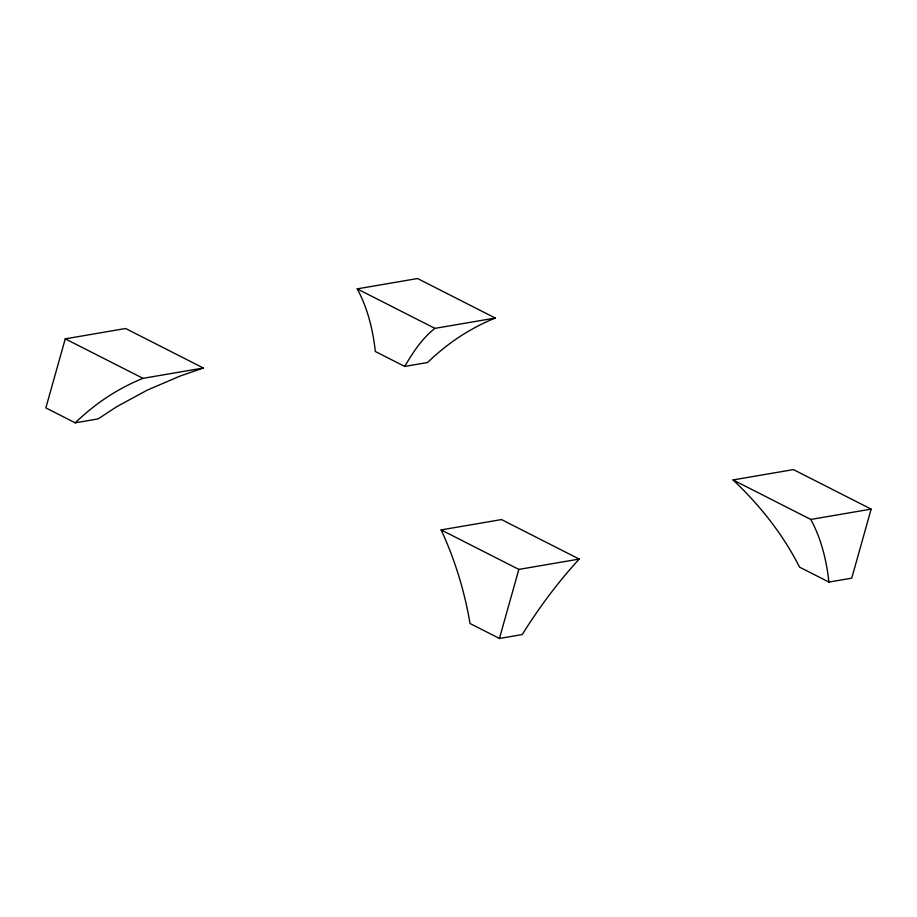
<?xml version="1.0" encoding="UTF-8"?>
<svg xmlns="http://www.w3.org/2000/svg" width="917" height="917" viewBox="0 0 917 917"><rect width="100%" height="100%" fill="white"/><g stroke="black" fill="none" stroke-linecap="round" stroke-linejoin="round"><path stroke-width="1.38" d="M65.256 338.843L45.85 407.893L75.228 422.829L98.05 418.92L116.757 406.69L147.156 390.183L180.11 376.05L203.345 368.015L125.629 328.504L65.256 338.843L142.983 378.343L203.345 368.015M499.433 638.461L518.839 569.411L579.212 559.072A300.604 155.374 -63.1 0 0 522.231 634.564L499.433 638.461L470.043 623.526A300.604 240.174 80.3 0 0 441.146 529.911L501.484 519.572L579.212 559.072M871.15 509.107L851.744 578.157L828.922 582.066L799.532 567.13C782.98 534.279 759.746 505.129 733.061 479.935L793.434 469.596L871.15 509.107L810.777 519.446L733.061 479.935M404.718 366.433C412.914 352.46 422.015 338.465 434.922 328.378L495.295 318.05L417.567 278.539L357.206 288.866A300.604 155.374 -63.1 0 1 375.34 351.498L404.718 366.433L427.54 362.524A300.604 240.174 80.3 0 1 495.295 318.05M357.206 288.866L434.922 328.378M441.123 529.9L518.839 569.411M75.228 422.829A300.604 240.174 80.3 0 1 142.983 378.343M810.788 519.446A300.604 155.374 -63.1 0 1 828.922 582.066"/></g></svg>
